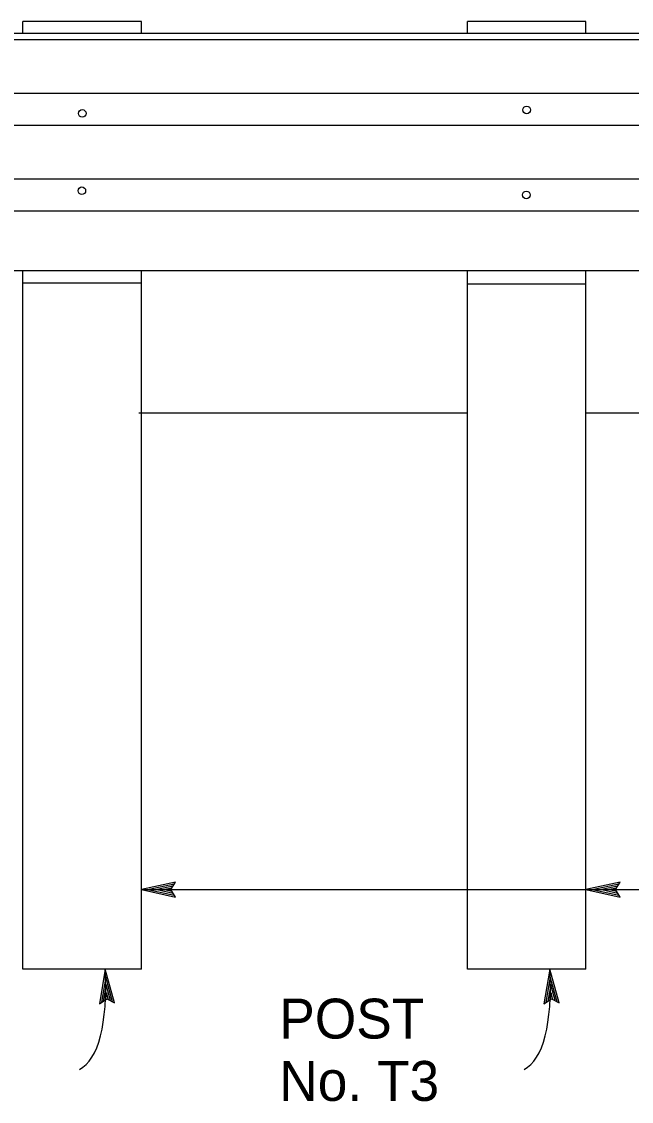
# Model space of a CAD drawing. Extents: x -894 to 866, y -476 to 714.
# Drawn here: x -446.4 to -339.2, y 381 to 570.5 of the extents above; entities that cross this region are included whole.
import ezdxf

# ---------------------------------------------------------------- set-up
doc = ezdxf.new("R2010")
doc.units = 0
for name, color, linetype in [('56 Stage 3 Anno', 7, 'Continuous'), ('57 Undefined', 7, 'Continuous'), ('60 Nongeo Data', 7, 'Continuous')]:
    doc.layers.add(name, color=color, linetype=linetype)

msp = doc.modelspace()

# ---------------------------------------------------------------- linework, layer by layer
at = {"layer": '56 Stage 3 Anno'}
for p, q in [((-419.34, 419.48), (-425.33, 418.14)), ((-419.55, 419.12), (-423.95, 418.14)), ((-420.14, 418.14), (-419.34, 419.48)), ((-419.34, 419.48), (-419.34, 419.48)), ((-341.21, 419.48), (-347.21, 418.14)), ((-341.43, 419.12), (-345.83, 418.14)), ((-342.01, 418.14), (-341.21, 419.48)), ((-341.21, 419.48), (-341.21, 419.48)), ((-425.33, 418.14), (-11.6, 418.14)), ((-425.33, 418.14), (-425.33, 418.14)), ((-425.33, 418.14), (-419.34, 416.81)), ((-423.94, 418.13), (-419.57, 417.17)), ((-419.79, 418.76), (-422.57, 418.14)), ((-422.57, 418.14), (-419.75, 417.51)), ((-419.96, 418.41), (-421.19, 418.14)), ((-421.19, 418.14), (-419.98, 417.87)), ((-419.34, 416.81), (-420.14, 418.14)), ((-347.21, 418.14), (-347.21, 418.14)), ((-347.21, 418.14), (-341.21, 416.81)), ((-345.82, 418.13), (-341.44, 417.17)), ((-341.66, 418.76), (-344.45, 418.14)), ((-344.45, 418.14), (-341.62, 417.51)), ((-341.84, 418.41), (-343.07, 418.14)), ((-343.07, 418.14), (-341.86, 417.87)), ((-341.21, 416.81), (-342.01, 418.14)), ((-419.34, 416.81), (-419.34, 416.81)), ((-341.21, 416.81), (-341.21, 416.81)), ((-431.67, 404.18), (-432.71, 398.13)), ((-430.04, 398.25), (-431.67, 404.18)), ((-431.67, 404.18), (-431.67, 404.18)), ((-353.54, 404.18), (-354.59, 398.13)), ((-351.92, 398.25), (-353.54, 404.18)), ((-353.54, 404.18), (-353.54, 404.18)), ((-431.6, 402.79), (-432.36, 398.38)), ((-430.41, 398.45), (-431.6, 402.8)), ((-353.48, 402.79), (-354.24, 398.38)), ((-352.28, 398.45), (-353.48, 402.8)), ((-431.53, 401.42), (-432.02, 398.57)), ((-431.47, 400.04), (-431.68, 398.82)), ((-430.78, 398.67), (-431.53, 401.42)), ((-431.13, 398.83), (-431.47, 400.04)), ((-353.41, 401.42), (-353.9, 398.57)), ((-353.34, 400.04), (-353.55, 398.82)), ((-352.65, 398.67), (-353.41, 401.42)), ((-353.01, 398.83), (-353.34, 400.04)), ((-432.71, 398.13), (-431.42, 398.99)), ((-432.71, 398.13), (-432.71, 398.13)), ((-431.42, 398.99), (-430.04, 398.25)), ((-430.04, 398.25), (-430.04, 398.25)), ((-354.59, 398.13), (-353.29, 398.99)), ((-354.59, 398.13), (-354.59, 398.13)), ((-353.29, 398.99), (-351.92, 398.25)), ((-351.92, 398.25), (-351.92, 398.25))]:
    msp.add_line(p, q, dxfattribs=at)
for centre in [(-451.65, 431.46), (-373.52, 431.46)]:
    msp.add_ellipse(centre, major_axis=(-14.78, 45.15), ratio=0.3001, start_param=3.190655, end_param=3.969345, dxfattribs=at)
at = {"layer": '60 Nongeo Data'}
for p, q in [((-425.33, 570.5), (-446.17, 570.5)), ((-446.17, 568.42), (-446.17, 570.5)), ((-425.33, 568.42), (-425.33, 570.5)), ((-347.21, 570.5), (-368.04, 570.5)), ((-368.04, 568.42), (-368.04, 570.5)), ((-347.21, 568.42), (-347.21, 570.5)), ((104.84, 568.42), (-785.95, 568.42)), ((14.04, 567.32), (-785.95, 567.32)), ((14.04, 557.9), (-785.95, 557.9)), ((14.04, 552.29), (-785.95, 552.29)), ((14.04, 542.87), (-785.95, 542.87)), ((14.04, 537.26), (-785.95, 537.26)), ((73.73, 526.75), (-785.95, 526.75)), ((14.04, 526.75), (-785.95, 526.75)), ((-446.17, 404.18), (-446.17, 526.75)), ((-425.33, 404.18), (-425.33, 526.75)), ((-368.04, 404.18), (-368.04, 526.75)), ((-347.21, 404.18), (-347.21, 526.75)), ((-425.33, 524.6), (-446.17, 524.6)), ((-347.21, 524.44), (-368.04, 524.44)), ((-368.04, 501.75), (-425.76, 501.75)), ((-290.34, 501.75), (-347.21, 501.75)), ((-425.33, 404.18), (-446.17, 404.18)), ((-347.21, 404.18), (-368.04, 404.18))]:
    msp.add_line(p, q, dxfattribs=at)
for centre in [(-357.63, 555), (-435.72, 554.39), (-435.79, 540.82), (-357.69, 540.08)]:
    msp.add_circle(centre, 0.668, dxfattribs=at)

# ---------------------------------------------------------------- texts
at = {"layer": '57 Undefined'}
for s, p in [('POST', (-401.1, 392.01)), ('No. T3', (-401.1, 381.07))]:
    msp.add_text(s, height=7, dxfattribs=at).set_placement(p)

doc.saveas('drawing.dxf')
